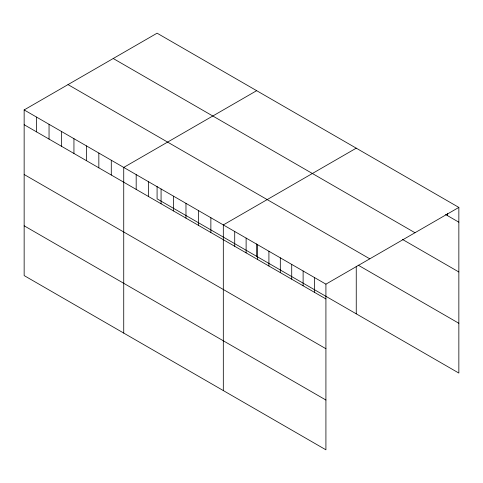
<?xml version="1.0" encoding="UTF-8"?>
<svg xmlns="http://www.w3.org/2000/svg" width="483" height="483" viewBox="0 0 483 483"><rect width="100%" height="100%" fill="white"/><g stroke="black" fill="none" stroke-linecap="round" stroke-linejoin="round"><path stroke-width="0.72" d="M24.15 109.931L325.916 284.155L325.916 449.812L24.15 275.588L24.15 109.931L157.084 33.188L458.85 207.412L458.85 373.069L157.084 198.845L157.084 186.396M256.666 90.677L123.733 167.426L123.733 333.083M356.249 148.172L223.315 224.921L223.315 390.578M325.916 284.155L458.85 207.412M445.549 214.512L458.85 222.192M113.215 58.509L414.982 232.734M402.484 239.435L458.85 271.983M68.018 84.61L369.785 258.828M358.151 265.137L458.85 323.278M24.15 124.717L325.916 298.941M24.15 174.502L325.916 348.726M24.15 225.803L325.916 400.027M447.451 213.395L447.451 215.611M356.249 266.236L356.249 313.829M314.518 277.574L314.518 292.36M303.119 270.993L303.119 285.779M291.72 264.412L291.72 279.192M280.315 257.831L280.315 272.611M268.916 251.251L268.916 266.03M257.517 244.664L257.517 259.449M256.666 243.891L256.666 256.334M246.119 238.083L246.119 252.869M234.714 231.502L234.714 246.288M210.866 217.736L210.866 232.516M198.422 210.546L198.422 225.332M185.973 203.361L185.973 218.141M173.524 196.176L173.524 210.956M161.074 188.986L161.074 203.772M148.631 181.801L148.631 196.581M136.182 174.617L136.182 189.396M111.283 160.241L111.283 175.021M98.84 153.057L98.84 167.836M86.391 145.866L86.391 160.652M73.941 138.681L73.941 153.461M61.492 131.491L61.492 146.277M49.049 124.306L49.049 139.092M36.599 117.121L36.599 131.901"/></g></svg>
